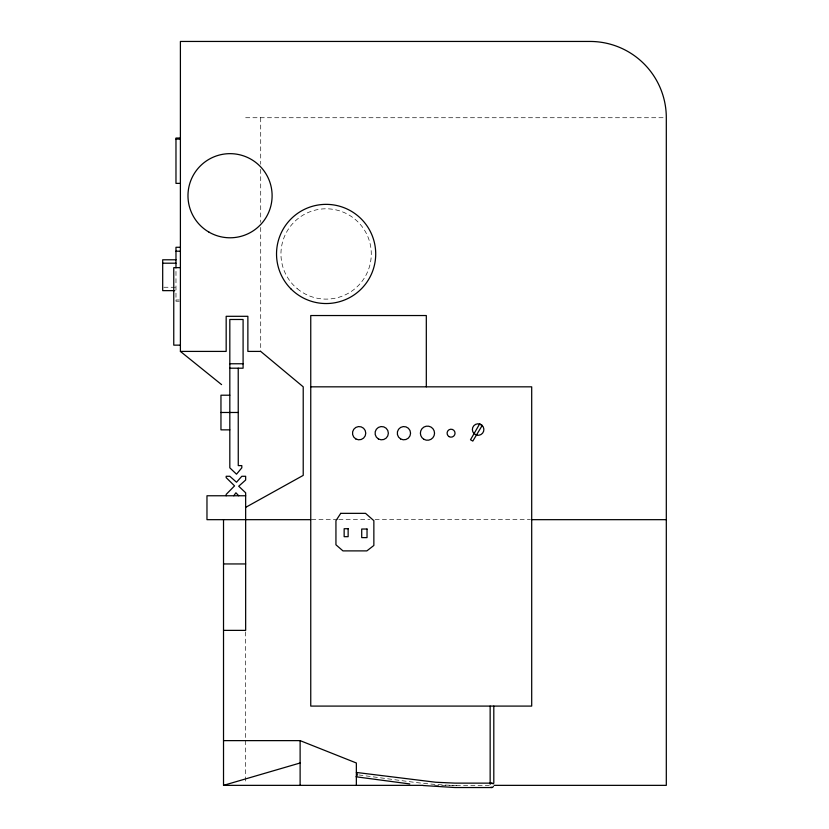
<?xml version="1.0" encoding="UTF-8"?>
<svg xmlns="http://www.w3.org/2000/svg" width="829" height="829" viewBox="0 0 829 829"><rect width="100%" height="100%" fill="white"/><g stroke="black" fill="none" stroke-linecap="round" stroke-linejoin="round"><path stroke-width="0.62" stroke-dasharray="4.14 3.11" d="M245.653 117.728L665.024 117.728M163.893 287.248L175.976 287.248M175.976 299.974L179.292 299.974M179.292 301.228L175.976 301.228L175.976 269.135M311.663 519.669L337.548 519.669M338.843 519.669L369.91 519.669M375.091 519.669L530.405 519.669M434.551 785.353L489.245 785.353M358.905 774.96L410.003 781.747A228.151 57.222 17.7 0 0 458.447 785.353M260.71 117.728L260.71 164.204M260.71 169.375L260.71 222.307M260.71 227.467L260.71 351.413M245.653 631.874L245.653 782.773M297.248 288.689A45.17 45.17 0 0 0 370.636 261.581A45.17 45.17 0 0 0 310.471 211.582A45.17 45.17 0 0 0 297.248 288.689"/><path stroke-width="1.24" d="M493.535 786.586L491.939 787.55L454.82 787.529L422.987 785.509M233.768 495.763L235.913 492.789L238.711 495.763M490.706 783.674L492.001 783.146L493.286 783.913M245.653 507.369L303.217 475.39L303.217 386.832L260.71 351.413L247.871 351.413L247.871 316.305L226.172 316.305L226.172 351.413L180.401 351.413L180.401 41.45L590.03 41.45A76.278 76.278 0 0 1 666.309 117.728L666.309 785.353L494.115 785.353M223.519 519.669L223.519 785.353L300.119 762.991M356.356 772.452L435.733 782.244L454.893 783.125L492.001 783.146M356.356 776.773L357.372 774.752L356.553 772.431M180.401 138.028L175.976 138.028L175.976 183.375L180.401 183.375M175.976 139.096L180.401 139.096M180.401 247.28L175.976 247.28L175.976 267.871M175.976 251.197L180.401 251.197M175.976 259.788L162.691 259.788L162.691 290.647L174.764 290.647M162.691 263.197L175.976 263.197M180.401 267.653L173.758 267.653L173.758 345.144L180.401 345.144M229.82 363.765L243.094 363.765M229.82 368.2L243.094 368.2L243.094 319.486L229.82 319.486L229.82 467.825L236.514 474.198L241.809 467.825L241.809 465.608L238.265 465.608L238.224 368.2M310.751 386.832L531.7 386.832L531.7 706.09L310.751 706.09L310.751 315.538L426.313 315.538L426.313 386.832M229.82 395.205L220.96 395.205L220.96 429.857L229.82 429.857M220.96 412.479L238.265 412.479M245.653 495.763L206.97 495.763L206.97 519.669L310.751 519.669M531.7 519.669L666.309 519.669M223.519 563.948L245.653 563.948M223.519 630.372L245.653 630.372L245.653 492.789L238.711 486.219L245.653 480.032L245.653 476.281L241.809 476.281L236.514 482.229L229.82 476.281L226.172 476.281L226.172 477.628L234.555 485.877L226.172 494.395L226.172 495.763M223.519 740.629L300.119 740.629L356.356 762.991L356.356 785.353M223.519 785.353L422.977 785.353M356.159 776.804L409.806 783.944M491.939 787.55L491.027 787.177M180.401 351.413L221.581 384.615M493.804 706.09L493.804 783.198M490.146 706.09L490.146 784.161M300.119 740.629L300.119 785.353M479.608 423.992L470.509 439.753L472.81 441.09L482.188 425.484L479.608 423.992M340.75 513.348L335.942 520.664L335.942 544.798L342.957 550.891L366.864 550.891L373.858 545.461L373.858 520.664L365.548 513.348L340.75 513.348M348.139 528.715L344.149 528.715L344.149 536.684L348.139 536.684L348.139 528.715M367.029 529.026L361.713 529.026L361.713 537.617L367.029 537.617L367.029 529.026M476.634 435.111L474.053 433.619A5.751 5.751 0 0 1 475.691 424.334A5.751 5.751 0 0 1 483.856 429.049A5.751 5.751 0 0 1 476.634 435.111M355.807 438.935A6.642 6.642 0 0 0 365.765 433.184A6.642 6.642 0 0 0 355.807 427.432A6.642 6.642 0 0 0 355.807 438.935M378.387 438.935A6.642 6.642 0 0 0 388.355 433.184A6.642 6.642 0 0 0 378.387 427.432A6.642 6.642 0 0 0 378.387 438.935M400.604 438.935A6.642 6.642 0 0 0 410.562 433.184A6.642 6.642 0 0 0 400.604 427.432A6.642 6.642 0 0 0 400.604 438.935M423.92 439.318A7.088 7.088 0 0 0 434.541 433.184A7.088 7.088 0 0 0 423.92 427.049A7.088 7.088 0 0 0 423.92 439.318M449.08 436.634A3.99 3.99 0 0 0 455.048 433.184A3.99 3.99 0 0 0 449.08 429.733A3.99 3.99 0 0 0 449.08 436.634M291.052 289.02A49.595 49.595 0 0 0 374.024 266.783A49.595 49.595 0 0 0 313.279 206.048A49.595 49.595 0 0 0 291.052 289.02M209.012 232.151A42.061 42.061 0 0 0 272.109 195.717A42.061 42.061 0 0 0 209.012 159.292A42.061 42.061 0 0 0 209.012 232.151"/></g></svg>
